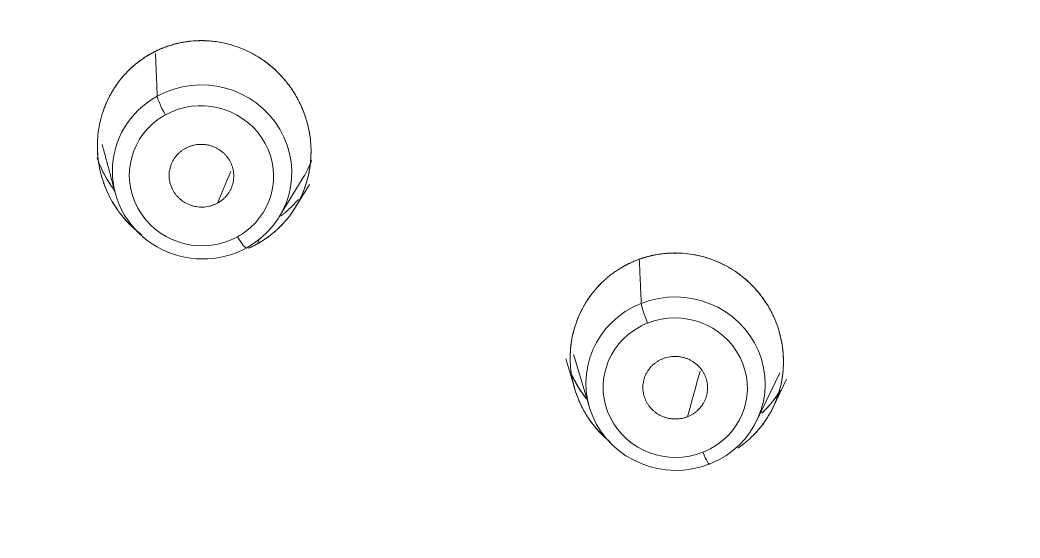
# Model space of a CAD drawing. Extents: x 6453 to 7582, y 0 to 827.
# Drawn here: x 6933.23 to 6950.23, y 527.08 to 535.89 of the extents above; entities that cross this region are included whole.
import ezdxf

# ---------------------------------------------------------------- set-up
doc = ezdxf.new("R2010")
doc.units = 0
doc.header["$LTSCALE"] = 30
doc.header["$MEASUREMENT"] = 0
doc.linetypes.add('HIDDEN2', pattern=[4.7625, 3.175, -1.5875])
doc.layers.add('1', color=7, linetype='CONTINUOUS')
doc.layers.add('2', color=1, linetype='HIDDEN2')

msp = doc.modelspace()

# ---------------------------------------------------------------- linework, layer by layer
at = {"layer": '1', "color": 7, "linetype": 'Continuous', "lineweight": 18}
for p, q in [((6937.636, 532.545), (6938.044, 533.215)), ((6937.911, 532.709), (6938.148, 533.096)), ((6937.911, 532.709), (6938.148, 533.096)), ((6937.9, 532.691), (6937.911, 532.709)), ((6937.257, 532.083), (6937.299, 532.164)), ((6937.299, 532.164), (6937.257, 532.083)), ((6937.257, 532.083), (6937.299, 532.164)), ((6937.299, 532.164), (6937.257, 532.083)), ((6942.506, 530.129), (6942.659, 529.618)), ((6942.506, 530.129), (6942.659, 529.618)), ((6945.758, 529.08), (6946.147, 529.889)), ((6946.033, 529.306), (6946.261, 529.781)), ((6946.033, 529.306), (6946.261, 529.781))]:
    msp.add_line(p, q, dxfattribs=at)
for centre, major_axis, ratio, start_param, end_param in [((6959.952, 496.519), (-59.628, 0), 0.953717, 3.141593, 6.283185), ((6959.952, 496.519), (-59.628, 0), 0.953717, 3.141593, 6.274276), ((6936.322, 533.308), (-1.511, 0.217), 0.96956, 2.231976, 5.373568), ((6936.322, 533.308), (-1.511, 0.217), 0.96956, 5.373568, 8.515161), ((6944.374, 529.707), (-1.52, 0.12), 0.96695, 2.039055, 5.180647), ((6944.374, 529.707), (1.52, -0.12), 0.96695, 2.039055, 5.180647)]:
    msp.add_ellipse(centre, major_axis=major_axis, ratio=ratio, start_param=start_param, end_param=end_param, dxfattribs=at)
at = {"layer": '1', "color": 7, "linetype": 'Continuous', "lineweight": 13}
for centre, major_axis, ratio, start_param, end_param in [((6935.71, 534.353), (0.145, -0.263), 0.150353, 3.434988, 4.909135), ((6936.312, 533.243), (-1.215, 0.175), 0.96956, 2.358616, 5.373568), ((6936.312, 533.243), (1.215, -0.175), 0.96956, 2.358616, 5.373568), ((6936.312, 533.243), (1.215, -0.175), 0.96956, 2.231976, 2.358616), ((6936.312, 533.243), (-1.215, 0.175), 0.96956, 2.231976, 2.358616), ((6936.935, 532.278), (-0.145, 0.263), 0.150353, 1.767542, 3.241688), ((6943.906, 530.813), (0.11, -0.279), 0.115075, 3.46487, 4.943483), ((6944.369, 529.638), (1.223, -0.096), 0.96695, 5.303423, 8.32224), ((6944.369, 529.638), (1.223, -0.096), 0.96695, 2.16183, 5.180647), ((6944.369, 529.638), (1.223, -0.096), 0.96695, 2.039055, 2.16183), ((6944.369, 529.638), (1.223, -0.096), 0.96695, 5.180647, 5.303423), ((6944.843, 528.616), (0.11, -0.279), 0.115075, 4.943483, 6.422096)]:
    msp.add_ellipse(centre, major_axis=major_axis, ratio=ratio, start_param=start_param, end_param=end_param, dxfattribs=at)
at = {"layer": '1', "color": 7, "linetype": 'Continuous', "lineweight": 18}
for points, knots in [([(6962.419, 439.668), (6962.999, 439.691), (6964.676, 439.78), (6967.443, 440.04), (6970.703, 440.52), (6973.93, 441.172), (6977.115, 441.992), (6980.248, 442.979), (6983.318, 444.129), (6986.318, 445.439), (6989.237, 446.905), (6992.067, 448.523), (6994.799, 450.287), (6997.425, 452.192), (6999.937, 454.232), (7002.327, 456.402), (7004.588, 458.694), (7006.713, 461.101), (7008.695, 463.617), (7010.529, 466.233), (7012.208, 468.942), (7013.729, 471.735), (7015.085, 474.604), (7016.274, 477.54), (7017.291, 480.534), (7018.133, 483.576), (7018.799, 486.659), (7019.284, 489.772), (7019.59, 492.905), (7019.713, 496.05), (7019.655, 499.196), (7019.414, 502.335), (7018.993, 505.456), (7018.391, 508.55), (7017.612, 511.608), (7016.657, 514.62), (7015.53, 517.578), (7014.233, 520.471), (7012.77, 523.292), (7011.147, 526.031), (7009.368, 528.681), (7007.439, 531.234), (7005.364, 533.681), (7003.152, 536.015), (7000.807, 538.229), (6998.339, 540.316), (6995.753, 542.27), (6993.058, 544.085), (6990.263, 545.755), (6987.375, 547.276), (6984.403, 548.643), (6981.357, 549.85), (6978.245, 550.896), (6975.078, 551.776), (6971.865, 552.489), (6968.616, 553.031), (6965.34, 553.401), (6962.047, 553.598), (6958.749, 553.622), (6955.453, 553.471), (6952.172, 553.148), (6948.914, 552.652), (6945.69, 551.986), (6942.51, 551.151), (6939.382, 550.149), (6936.317, 548.985), (6933.324, 547.661), (6930.413, 546.181), (6927.591, 544.551), (6924.868, 542.774), (6922.252, 540.857), (6919.75, 538.805), (6917.371, 536.624), (6915.122, 534.322), (6913.01, 531.904), (6911.04, 529.379), (6909.22, 526.755), (6907.554, 524.038), (6906.048, 521.238), (6904.706, 518.363), (6903.532, 515.422), (6902.531, 512.423), (6901.704, 509.377), (6901.055, 506.291), (6900.585, 503.176), (6900.295, 500.041), (6900.188, 496.896), (6900.263, 493.75), (6900.519, 490.612), (6900.956, 487.493), (6901.573, 484.402), (6902.368, 481.348), (6903.339, 478.34), (6904.481, 475.388), (6905.793, 472.5), (6907.27, 469.686), (6908.907, 466.954), (6910.699, 464.313), (6912.642, 461.769), (6914.729, 459.332), (6916.953, 457.008), (6919.309, 454.805), (6921.788, 452.73), (6924.384, 450.788), (6927.088, 448.985), (6929.892, 447.328), (6932.788, 445.82), (6935.766, 444.468), (6938.818, 443.274), (6941.935, 442.243), (6945.107, 441.377), (6948.323, 440.68), (6951.575, 440.153), (6954.634, 439.822), (6956.606, 439.702), (6957.484, 439.668)], [0, 0, 0, 0, 0.004702, 0.013606, 0.022511, 0.031416, 0.040321, 0.049226, 0.058131, 0.067035, 0.07594, 0.084844, 0.093748, 0.102652, 0.111556, 0.120459, 0.129362, 0.138265, 0.147168, 0.15607, 0.164972, 0.173874, 0.182775, 0.191676, 0.200577, 0.209478, 0.218378, 0.227279, 0.236179, 0.245079, 0.253978, 0.262878, 0.271778, 0.280678, 0.289578, 0.298478, 0.307379, 0.316279, 0.32518, 0.334081, 0.342982, 0.351884, 0.360785, 0.369687, 0.37859, 0.387493, 0.396396, 0.405299, 0.414202, 0.423106, 0.43201, 0.440914, 0.449818, 0.458723, 0.467628, 0.476532, 0.485437, 0.494342, 0.503247, 0.512152, 0.521057, 0.529962, 0.538867, 0.547772, 0.556677, 0.565582, 0.574486, 0.583391, 0.592295, 0.601199, 0.610103, 0.619007, 0.62791, 0.636813, 0.645716, 0.654619, 0.663521, 0.672423, 0.681325, 0.690226, 0.699127, 0.708028, 0.716929, 0.725829, 0.734729, 0.743629, 0.752529, 0.761429, 0.770329, 0.779229, 0.788129, 0.797029, 0.805929, 0.814829, 0.82373, 0.832631, 0.841532, 0.850433, 0.859334, 0.868236, 0.877138, 0.886041, 0.894944, 0.903847, 0.91275, 0.921653, 0.930557, 0.939461, 0.948365, 0.95727, 0.966174, 0.975079, 0.983983, 0.992888, 1, 1, 1, 1]), ([(6995.778, 451.033), (6996.33, 451.416), (6997.748, 452.443), (6999.935, 454.234), (7002.327, 456.401), (7004.588, 458.694), (7006.713, 461.101), (7008.695, 463.617), (7010.529, 466.233), (7012.208, 468.942), (7013.729, 471.735), (7015.085, 474.604), (7016.274, 477.54), (7017.291, 480.534), (7018.133, 483.576), (7018.799, 486.659), (7019.284, 489.772), (7019.59, 492.905), (7019.713, 496.05), (7019.655, 499.196), (7019.414, 502.335), (7018.993, 505.456), (7018.391, 508.55), (7017.612, 511.608), (7016.657, 514.62), (7015.53, 517.578), (7014.233, 520.471), (7012.77, 523.292), (7011.147, 526.031), (7009.368, 528.681), (7007.439, 531.234), (7005.364, 533.681), (7003.152, 536.015), (7000.807, 538.229), (6998.339, 540.316), (6995.753, 542.27), (6993.058, 544.085), (6990.263, 545.755), (6987.375, 547.276), (6984.403, 548.643), (6981.357, 549.85), (6978.245, 550.896), (6975.078, 551.776), (6971.865, 552.489), (6968.616, 553.031), (6965.34, 553.401), (6962.047, 553.598), (6958.749, 553.622), (6955.453, 553.471), (6952.172, 553.148), (6948.914, 552.652), (6945.69, 551.986), (6942.51, 551.151), (6939.382, 550.149), (6936.317, 548.985), (6933.324, 547.661), (6930.413, 546.181), (6927.591, 544.551), (6924.868, 542.774), (6922.252, 540.857), (6919.75, 538.805), (6917.371, 536.624), (6915.122, 534.322), (6913.01, 531.904), (6911.04, 529.379), (6909.22, 526.755), (6907.554, 524.038), (6906.048, 521.238), (6904.706, 518.363), (6903.532, 515.422), (6902.531, 512.423), (6901.704, 509.377), (6901.055, 506.291), (6900.585, 503.176), (6900.295, 500.041), (6900.188, 496.896), (6900.263, 493.75), (6900.519, 490.612), (6900.956, 487.493), (6901.573, 484.402), (6902.368, 481.348), (6903.339, 478.34), (6904.481, 475.388), (6905.793, 472.5), (6907.27, 469.686), (6908.907, 466.954), (6910.699, 464.313), (6912.642, 461.769), (6914.729, 459.332), (6916.954, 457.009), (6919.307, 454.804), (6921.793, 452.736), (6923.685, 451.284), (6924.774, 450.56), (6924.962, 450.437)], [0, 0, 0, 0, 0.006833, 0.017845, 0.028856, 0.039868, 0.050878, 0.061889, 0.072899, 0.083908, 0.094918, 0.105926, 0.116935, 0.127943, 0.138951, 0.149959, 0.160966, 0.171973, 0.18298, 0.193987, 0.204994, 0.216001, 0.227008, 0.238016, 0.249023, 0.26003, 0.271038, 0.282046, 0.293055, 0.304063, 0.315072, 0.326082, 0.337091, 0.348102, 0.359112, 0.370123, 0.381134, 0.392146, 0.403157, 0.414169, 0.425182, 0.436194, 0.447207, 0.45822, 0.469233, 0.480246, 0.491259, 0.502272, 0.513286, 0.524299, 0.535313, 0.546326, 0.557339, 0.568352, 0.579365, 0.590378, 0.601391, 0.612403, 0.623416, 0.634428, 0.645439, 0.656451, 0.667462, 0.678472, 0.689483, 0.700493, 0.711502, 0.722512, 0.73352, 0.744529, 0.755537, 0.766545, 0.777553, 0.78856, 0.799567, 0.810574, 0.821581, 0.832588, 0.843595, 0.854602, 0.865609, 0.876617, 0.887624, 0.898632, 0.90964, 0.920649, 0.931657, 0.942666, 0.953676, 0.964686, 0.975696, 0.986706, 0.997717, 1, 1, 1, 1]), ([(6935.46, 535.323), (6935.467, 535.326), (6935.479, 535.333), (6935.498, 535.343), (6935.518, 535.353), (6935.537, 535.363), (6935.557, 535.372), (6935.576, 535.381), (6935.596, 535.39), (6935.616, 535.399), (6935.636, 535.407), (6935.656, 535.416), (6935.677, 535.423), (6935.697, 535.431), (6935.717, 535.439), (6935.738, 535.446), (6935.759, 535.453), (6935.801, 535.466), (6935.865, 535.485), (6935.952, 535.505), (6936.04, 535.521), (6936.16, 535.537), (6936.312, 535.545), (6936.497, 535.535), (6936.681, 535.505), (6936.923, 535.441), (6937.212, 535.318), (6937.468, 535.138), (6937.647, 534.968), (6937.769, 534.827), (6937.878, 534.675), (6937.97, 534.514), (6938.046, 534.346), (6938.104, 534.173), (6938.146, 533.997), (6938.171, 533.823), (6938.178, 533.648), (6938.169, 533.475), (6938.144, 533.304), (6938.102, 533.134), (6938.045, 532.969), (6937.972, 532.811), (6937.885, 532.662), (6937.8, 532.545), (6937.726, 532.457), (6937.667, 532.394), (6937.606, 532.334), (6937.553, 532.287), (6937.511, 532.253), (6937.481, 532.229), (6937.45, 532.206), (6937.419, 532.184), (6937.388, 532.162), (6937.356, 532.141), (6937.323, 532.121), (6937.291, 532.101), (6937.268, 532.089), (6937.257, 532.083)], [0, 0, 0, 0, 0.003799, 0.007598, 0.011396, 0.015195, 0.018994, 0.022795, 0.026597, 0.030401, 0.034209, 0.038019, 0.041834, 0.045652, 0.049476, 0.053305, 0.05714, 0.060981, 0.076601, 0.092182, 0.107759, 0.123368, 0.155626, 0.187767, 0.220125, 0.253029, 0.318396, 0.382527, 0.414544, 0.446792, 0.479363, 0.511427, 0.543188, 0.575183, 0.606268, 0.636977, 0.667071, 0.697112, 0.727358, 0.757732, 0.788417, 0.818688, 0.848847, 0.879203, 0.894304, 0.909379, 0.924467, 0.939606, 0.94635, 0.953077, 0.959791, 0.966496, 0.973195, 0.979891, 0.986588, 0.99329, 1, 1, 1, 1]), ([(6935.46, 535.323), (6935.467, 535.326), (6935.479, 535.333), (6935.498, 535.343), (6935.518, 535.353), (6935.537, 535.363), (6935.557, 535.372), (6935.576, 535.381), (6935.596, 535.39), (6935.616, 535.399), (6935.636, 535.407), (6935.656, 535.416), (6935.677, 535.423), (6935.697, 535.431), (6935.717, 535.439), (6935.738, 535.446), (6935.759, 535.453), (6935.801, 535.466), (6935.865, 535.485), (6935.952, 535.505), (6936.04, 535.521), (6936.16, 535.537), (6936.312, 535.545), (6936.497, 535.535), (6936.681, 535.505), (6936.923, 535.441), (6937.212, 535.318), (6937.468, 535.138), (6937.647, 534.968), (6937.769, 534.827), (6937.878, 534.675), (6937.97, 534.514), (6938.046, 534.346), (6938.104, 534.173), (6938.146, 533.997), (6938.171, 533.823), (6938.178, 533.648), (6938.169, 533.475), (6938.144, 533.304), (6938.102, 533.134), (6938.045, 532.969), (6937.972, 532.811), (6937.885, 532.662), (6937.8, 532.545), (6937.726, 532.457), (6937.667, 532.394), (6937.606, 532.334), (6937.553, 532.287), (6937.511, 532.253), (6937.481, 532.229), (6937.45, 532.206), (6937.419, 532.184), (6937.388, 532.162), (6937.356, 532.141), (6937.323, 532.121), (6937.291, 532.101), (6937.268, 532.089), (6937.257, 532.083)], [0, 0, 0, 0, 0.003799, 0.007598, 0.011396, 0.015195, 0.018994, 0.022795, 0.026597, 0.030401, 0.034209, 0.038019, 0.041834, 0.045652, 0.049476, 0.053305, 0.05714, 0.060981, 0.076601, 0.092182, 0.107759, 0.123368, 0.155626, 0.187767, 0.220125, 0.253029, 0.318396, 0.382527, 0.414544, 0.446792, 0.479363, 0.511427, 0.543188, 0.575183, 0.606268, 0.636977, 0.667071, 0.697112, 0.727358, 0.757732, 0.788417, 0.818688, 0.848847, 0.879203, 0.894304, 0.909379, 0.924467, 0.939606, 0.94635, 0.953077, 0.959791, 0.966496, 0.973195, 0.979891, 0.986588, 0.99329, 1, 1, 1, 1]), ([(6937.257, 532.083), (6937.263, 532.086), (6937.276, 532.093), (6937.294, 532.103), (6937.312, 532.114), (6937.33, 532.125), (6937.348, 532.136), (6937.366, 532.148), (6937.384, 532.16), (6937.401, 532.172), (6937.419, 532.184), (6937.436, 532.196), (6937.454, 532.209), (6937.471, 532.222), (6937.488, 532.235), (6937.505, 532.248), (6937.522, 532.261), (6937.555, 532.289), (6937.604, 532.332), (6937.666, 532.393), (6937.726, 532.457), (6937.799, 532.543), (6937.882, 532.658), (6937.969, 532.805), (6938.044, 532.965), (6938.1, 533.127), (6938.141, 533.29), (6938.167, 533.456), (6938.178, 533.635), (6938.171, 533.81), (6938.148, 533.99), (6938.105, 534.177), (6938.049, 534.337), (6937.999, 534.449), (6937.97, 534.508), (6937.945, 534.555), (6937.914, 534.611), (6937.873, 534.678), (6937.828, 534.744), (6937.792, 534.793), (6937.772, 534.819), (6937.759, 534.836), (6937.738, 534.862), (6937.69, 534.919), (6937.612, 535.002), (6937.521, 535.086), (6937.433, 535.157), (6937.333, 535.23), (6937.203, 535.311), (6937.04, 535.392), (6936.843, 535.465), (6936.662, 535.51), (6936.501, 535.532), (6936.376, 535.541), (6936.243, 535.541), (6936.127, 535.532), (6936.035, 535.52), (6935.967, 535.508), (6935.9, 535.493), (6935.842, 535.478), (6935.794, 535.464), (6935.755, 535.452), (6935.716, 535.438), (6935.678, 535.424), (6935.641, 535.409), (6935.604, 535.394), (6935.567, 535.377), (6935.531, 535.36), (6935.495, 535.342), (6935.472, 535.329), (6935.46, 535.323)], [0, 0, 0, 0, 0.003694, 0.007393, 0.011099, 0.01481, 0.018527, 0.022251, 0.02598, 0.029715, 0.033456, 0.037203, 0.040956, 0.044716, 0.048481, 0.052253, 0.05603, 0.059814, 0.075063, 0.090305, 0.10554, 0.120772, 0.149862, 0.179752, 0.210791, 0.242213, 0.269462, 0.298407, 0.330369, 0.362933, 0.389492, 0.424711, 0.463089, 0.477338, 0.48846, 0.496947, 0.5053, 0.521703, 0.537657, 0.546928, 0.553111, 0.554802, 0.558252, 0.570508, 0.593304, 0.617377, 0.634998, 0.652245, 0.68137, 0.714539, 0.747016, 0.790736, 0.811562, 0.831919, 0.856605, 0.880927, 0.893018, 0.905101, 0.917176, 0.929243, 0.936429, 0.94359, 0.950727, 0.957839, 0.964927, 0.97199, 0.979029, 0.986044, 0.993034, 1, 1, 1, 1]), ([(6937.257, 532.083), (6937.263, 532.086), (6937.276, 532.093), (6937.294, 532.103), (6937.312, 532.114), (6937.33, 532.125), (6937.348, 532.136), (6937.366, 532.148), (6937.384, 532.16), (6937.401, 532.172), (6937.419, 532.184), (6937.436, 532.196), (6937.454, 532.209), (6937.471, 532.222), (6937.488, 532.235), (6937.505, 532.248), (6937.522, 532.261), (6937.555, 532.289), (6937.604, 532.332), (6937.666, 532.393), (6937.726, 532.457), (6937.799, 532.543), (6937.882, 532.658), (6937.969, 532.805), (6938.044, 532.965), (6938.1, 533.127), (6938.141, 533.29), (6938.167, 533.456), (6938.178, 533.635), (6938.171, 533.81), (6938.148, 533.99), (6938.105, 534.177), (6938.049, 534.337), (6937.999, 534.449), (6937.97, 534.508), (6937.945, 534.555), (6937.914, 534.611), (6937.873, 534.678), (6937.828, 534.744), (6937.792, 534.793), (6937.772, 534.819), (6937.759, 534.836), (6937.738, 534.862), (6937.69, 534.919), (6937.612, 535.002), (6937.521, 535.086), (6937.433, 535.157), (6937.333, 535.23), (6937.203, 535.311), (6937.04, 535.392), (6936.843, 535.465), (6936.662, 535.51), (6936.501, 535.532), (6936.376, 535.541), (6936.243, 535.541), (6936.127, 535.532), (6936.035, 535.52), (6935.967, 535.508), (6935.9, 535.493), (6935.842, 535.478), (6935.794, 535.464), (6935.755, 535.452), (6935.716, 535.438), (6935.678, 535.424), (6935.641, 535.409), (6935.604, 535.394), (6935.567, 535.377), (6935.531, 535.36), (6935.495, 535.342), (6935.472, 535.329), (6935.46, 535.323)], [0, 0, 0, 0, 0.003694, 0.007393, 0.011099, 0.01481, 0.018527, 0.022251, 0.02598, 0.029715, 0.033456, 0.037203, 0.040956, 0.044716, 0.048481, 0.052253, 0.05603, 0.059814, 0.075063, 0.090305, 0.10554, 0.120772, 0.149862, 0.179752, 0.210791, 0.242213, 0.269462, 0.298407, 0.330369, 0.362933, 0.389492, 0.424711, 0.463089, 0.477338, 0.48846, 0.496947, 0.5053, 0.521703, 0.537657, 0.546928, 0.553111, 0.554802, 0.558252, 0.570508, 0.593304, 0.617377, 0.634998, 0.652245, 0.68137, 0.714539, 0.747016, 0.790736, 0.811562, 0.831919, 0.856605, 0.880927, 0.893018, 0.905101, 0.917176, 0.929243, 0.936429, 0.94359, 0.950727, 0.957839, 0.964927, 0.97199, 0.979029, 0.986044, 0.993034, 1, 1, 1, 1]), ([(6935.292, 532.24), (6935.284, 532.246), (6935.229, 532.289), (6935.13, 532.374), (6935.004, 532.505), (6934.891, 532.649), (6934.792, 532.804), (6934.707, 532.969), (6934.638, 533.143), (6934.587, 533.325), (6934.554, 533.511), (6934.54, 533.7), (6934.544, 533.888), (6934.567, 534.072), (6934.609, 534.251), (6934.667, 534.423), (6934.741, 534.586), (6934.83, 534.739), (6934.916, 534.858), (6934.991, 534.947), (6935.05, 535.011), (6935.112, 535.072), (6935.165, 535.118), (6935.207, 535.153), (6935.237, 535.177), (6935.267, 535.2), (6935.298, 535.222), (6935.33, 535.244), (6935.362, 535.265), (6935.394, 535.285), (6935.427, 535.304), (6935.449, 535.317), (6935.46, 535.323)], [0, 0, 0, 0, 0.008048, 0.05727, 0.106501, 0.156036, 0.205933, 0.2566, 0.307456, 0.358919, 0.410488, 0.462062, 0.513624, 0.564095, 0.614619, 0.663924, 0.713198, 0.761574, 0.809855, 0.833737, 0.857585, 0.881448, 0.90538, 0.915946, 0.926489, 0.937012, 0.947521, 0.95802, 0.968513, 0.979004, 0.989498, 1, 1, 1, 1]), ([(6935.46, 535.323), (6935.454, 535.32), (6935.442, 535.313), (6935.423, 535.302), (6935.405, 535.291), (6935.387, 535.28), (6935.369, 535.269), (6935.351, 535.258), (6935.333, 535.246), (6935.316, 535.234), (6935.298, 535.222), (6935.281, 535.209), (6935.263, 535.197), (6935.246, 535.184), (6935.229, 535.171), (6935.212, 535.157), (6935.195, 535.144), (6935.162, 535.116), (6935.113, 535.073), (6935.05, 535.012), (6934.991, 534.948), (6934.917, 534.86), (6934.833, 534.744), (6934.745, 534.593), (6934.669, 534.428), (6934.61, 534.254), (6934.568, 534.074), (6934.545, 533.895), (6934.54, 533.74), (6934.546, 533.614), (6934.557, 533.502), (6934.576, 533.383), (6934.605, 533.26), (6934.637, 533.154), (6934.672, 533.058), (6934.72, 532.943), (6934.775, 532.837), (6934.834, 532.739), (6934.901, 532.637), (6935.005, 532.503), (6935.138, 532.366), (6935.24, 532.28), (6935.289, 532.242), (6935.3, 532.234)], [0, 0, 0, 0, 0.005784, 0.011578, 0.017382, 0.023197, 0.029022, 0.034858, 0.040704, 0.046561, 0.052428, 0.058305, 0.064193, 0.070092, 0.076001, 0.08192, 0.08785, 0.093791, 0.117732, 0.141689, 0.165661, 0.18965, 0.235751, 0.283523, 0.333474, 0.384371, 0.433569, 0.4851, 0.531997, 0.559699, 0.587998, 0.623929, 0.658191, 0.690789, 0.714201, 0.741354, 0.792065, 0.811453, 0.834354, 0.891234, 0.949511, 0.989424, 1, 1, 1, 1]), ([(6935.292, 532.24), (6935.284, 532.246), (6935.229, 532.289), (6935.13, 532.374), (6935.004, 532.505), (6934.891, 532.649), (6934.792, 532.804), (6934.707, 532.969), (6934.638, 533.143), (6934.587, 533.325), (6934.554, 533.511), (6934.54, 533.7), (6934.544, 533.888), (6934.567, 534.072), (6934.609, 534.251), (6934.667, 534.423), (6934.741, 534.586), (6934.83, 534.739), (6934.916, 534.858), (6934.991, 534.947), (6935.05, 535.011), (6935.112, 535.072), (6935.165, 535.118), (6935.207, 535.153), (6935.237, 535.177), (6935.267, 535.2), (6935.298, 535.222), (6935.33, 535.244), (6935.362, 535.265), (6935.394, 535.285), (6935.427, 535.304), (6935.449, 535.317), (6935.46, 535.323)], [0, 0, 0, 0, 0.008048, 0.05727, 0.106501, 0.156036, 0.205933, 0.2566, 0.307456, 0.358919, 0.410488, 0.462062, 0.513624, 0.564095, 0.614619, 0.663924, 0.713198, 0.761574, 0.809855, 0.833737, 0.857585, 0.881448, 0.90538, 0.915946, 0.926489, 0.937012, 0.947521, 0.95802, 0.968513, 0.979004, 0.989498, 1, 1, 1, 1]), ([(6935.46, 535.323), (6935.454, 535.32), (6935.442, 535.313), (6935.423, 535.302), (6935.405, 535.291), (6935.387, 535.28), (6935.369, 535.269), (6935.351, 535.258), (6935.333, 535.246), (6935.316, 535.234), (6935.298, 535.222), (6935.281, 535.209), (6935.263, 535.197), (6935.246, 535.184), (6935.229, 535.171), (6935.212, 535.157), (6935.195, 535.144), (6935.162, 535.116), (6935.113, 535.073), (6935.05, 535.012), (6934.991, 534.948), (6934.917, 534.86), (6934.833, 534.744), (6934.745, 534.593), (6934.669, 534.428), (6934.61, 534.254), (6934.568, 534.074), (6934.545, 533.895), (6934.54, 533.74), (6934.546, 533.614), (6934.557, 533.502), (6934.576, 533.383), (6934.605, 533.26), (6934.637, 533.154), (6934.672, 533.058), (6934.72, 532.943), (6934.775, 532.837), (6934.834, 532.739), (6934.901, 532.637), (6935.005, 532.503), (6935.138, 532.366), (6935.24, 532.28), (6935.289, 532.242), (6935.3, 532.234)], [0, 0, 0, 0, 0.005784, 0.011578, 0.017382, 0.023197, 0.029022, 0.034858, 0.040704, 0.046561, 0.052428, 0.058305, 0.064193, 0.070092, 0.076001, 0.08192, 0.08785, 0.093791, 0.117732, 0.141689, 0.165661, 0.18965, 0.235751, 0.283523, 0.333474, 0.384371, 0.433569, 0.4851, 0.531997, 0.559699, 0.587998, 0.623929, 0.658191, 0.690789, 0.714201, 0.741354, 0.792065, 0.811453, 0.834354, 0.891234, 0.949511, 0.989424, 1, 1, 1, 1]), ([(6934.538, 533.545), (6934.538, 533.543), (6934.563, 533.475), (6934.617, 533.345), (6934.705, 533.18), (6934.77, 533.082), (6934.798, 533.042)], [0, 0, 0, 0, 0.012016, 0.379708, 0.741505, 1, 1, 1, 1]), ([(6934.538, 533.545), (6934.538, 533.543), (6934.563, 533.475), (6934.617, 533.345), (6934.705, 533.18), (6934.77, 533.082), (6934.798, 533.042)], [0, 0, 0, 0, 0.012016, 0.379708, 0.741505, 1, 1, 1, 1]), ([(6934.839, 532.985), (6934.827, 533.001), (6934.798, 533.041), (6934.757, 533.101), (6934.719, 533.161), (6934.689, 533.213), (6934.655, 533.276), (6934.615, 533.354), (6934.583, 533.426), (6934.567, 533.467), (6934.563, 533.477)], [0, 0, 0, 0, 0.10564, 0.264629, 0.38398, 0.482461, 0.578675, 0.765778, 0.945151, 1, 1, 1, 1]), ([(6934.839, 532.985), (6934.827, 533.001), (6934.798, 533.041), (6934.757, 533.101), (6934.719, 533.161), (6934.689, 533.213), (6934.655, 533.276), (6934.615, 533.354), (6934.583, 533.426), (6934.567, 533.467), (6934.563, 533.477)], [0, 0, 0, 0, 0.10564, 0.264629, 0.38398, 0.482461, 0.578675, 0.765778, 0.945151, 1, 1, 1, 1]), ([(6938.186, 533.5), (6938.167, 533.451), (6938.123, 533.354), (6938.072, 533.26), (6938.043, 533.213)], [0, 0, 0, 0, 0.487503, 1, 1, 1, 1]), ([(6937.663, 532.559), (6937.665, 532.56), (6937.673, 532.566), (6937.687, 532.577), (6937.705, 532.591), (6937.722, 532.606), (6937.759, 532.636), (6937.812, 532.684), (6937.881, 532.751), (6937.929, 532.803), (6937.955, 532.833), (6937.96, 532.838)], [0, 0, 0, 0, 0.018361, 0.073922, 0.129546, 0.185241, 0.241015, 0.477222, 0.712753, 0.948237, 1, 1, 1, 1]), ([(6937.663, 532.559), (6937.665, 532.56), (6937.673, 532.566), (6937.687, 532.577), (6937.705, 532.591), (6937.722, 532.606), (6937.759, 532.636), (6937.812, 532.684), (6937.881, 532.751), (6937.929, 532.803), (6937.955, 532.833), (6937.96, 532.838)], [0, 0, 0, 0, 0.018361, 0.073922, 0.129546, 0.185241, 0.241015, 0.477222, 0.712753, 0.948237, 1, 1, 1, 1]), ([(6937.111, 532.011), (6937.114, 532.012), (6937.129, 532.019), (6937.155, 532.031), (6937.19, 532.047), (6937.224, 532.065), (6937.246, 532.077), (6937.257, 532.083)], [0, 0, 0, 0, 0.057526, 0.294109, 0.530046, 0.765341, 1, 1, 1, 1]), ([(6937.111, 532.011), (6937.114, 532.012), (6937.129, 532.019), (6937.155, 532.031), (6937.19, 532.047), (6937.224, 532.065), (6937.246, 532.077), (6937.257, 532.083)], [0, 0, 0, 0, 0.057526, 0.294109, 0.530046, 0.765341, 1, 1, 1, 1]), ([(6937.257, 532.083), (6937.251, 532.079), (6937.238, 532.072), (6937.219, 532.062), (6937.199, 532.052), (6937.179, 532.042), (6937.16, 532.033), (6937.14, 532.024), (6937.124, 532.017), (6937.115, 532.012), (6937.112, 532.011)], [0, 0, 0, 0, 0.135137, 0.270104, 0.404924, 0.539619, 0.674212, 0.808725, 0.943181, 1, 1, 1, 1]), ([(6937.257, 532.083), (6937.251, 532.079), (6937.238, 532.072), (6937.219, 532.062), (6937.199, 532.052), (6937.179, 532.042), (6937.16, 532.033), (6937.14, 532.024), (6937.124, 532.017), (6937.115, 532.012), (6937.112, 532.011)], [0, 0, 0, 0, 0.135137, 0.270104, 0.404924, 0.539619, 0.674212, 0.808725, 0.943181, 1, 1, 1, 1]), ([(6943.226, 528.745), (6943.189, 528.777), (6943.11, 528.851), (6942.997, 528.976), (6942.89, 529.12), (6942.797, 529.275), (6942.719, 529.44), (6942.658, 529.612), (6942.614, 529.791), (6942.587, 529.973), (6942.579, 530.157), (6942.59, 530.34), (6942.619, 530.519), (6942.665, 530.694), (6942.729, 530.862), (6942.808, 531.022), (6942.902, 531.172), (6943.01, 531.311), (6943.111, 531.417), (6943.196, 531.495), (6943.263, 531.55), (6943.332, 531.602), (6943.392, 531.642), (6943.44, 531.672), (6943.477, 531.694), (6943.514, 531.714), (6943.552, 531.734), (6943.59, 531.753), (6943.628, 531.771), (6943.667, 531.788), (6943.694, 531.799), (6943.707, 531.804)], [0, 0, 0, 0, 0.038857, 0.086767, 0.134852, 0.183245, 0.231808, 0.280881, 0.330372, 0.379892, 0.429363, 0.478484, 0.527719, 0.576241, 0.624869, 0.672857, 0.72074, 0.768021, 0.815332, 0.838632, 0.861884, 0.885135, 0.908436, 0.919912, 0.931368, 0.94281, 0.954243, 0.965673, 0.977105, 0.988545, 1, 1, 1, 1]), ([(6943.226, 528.745), (6943.189, 528.777), (6943.11, 528.851), (6942.997, 528.976), (6942.89, 529.12), (6942.797, 529.275), (6942.719, 529.44), (6942.658, 529.612), (6942.614, 529.791), (6942.587, 529.973), (6942.579, 530.157), (6942.59, 530.34), (6942.619, 530.519), (6942.665, 530.694), (6942.729, 530.862), (6942.808, 531.022), (6942.902, 531.172), (6943.01, 531.311), (6943.111, 531.417), (6943.196, 531.495), (6943.263, 531.55), (6943.332, 531.602), (6943.392, 531.642), (6943.44, 531.672), (6943.477, 531.694), (6943.514, 531.714), (6943.552, 531.734), (6943.59, 531.753), (6943.628, 531.771), (6943.667, 531.788), (6943.694, 531.799), (6943.707, 531.804)], [0, 0, 0, 0, 0.038857, 0.086767, 0.134852, 0.183245, 0.231808, 0.280881, 0.330372, 0.379892, 0.429363, 0.478484, 0.527719, 0.576241, 0.624869, 0.672857, 0.72074, 0.768021, 0.815332, 0.838632, 0.861884, 0.885135, 0.908436, 0.919912, 0.931368, 0.94281, 0.954243, 0.965673, 0.977105, 0.988545, 1, 1, 1, 1]), ([(6943.707, 531.804), (6943.7, 531.801), (6943.687, 531.796), (6943.668, 531.788), (6943.648, 531.78), (6943.629, 531.771), (6943.61, 531.762), (6943.591, 531.753), (6943.572, 531.744), (6943.553, 531.735), (6943.534, 531.725), (6943.515, 531.715), (6943.496, 531.705), (6943.478, 531.694), (6943.459, 531.683), (6943.441, 531.672), (6943.423, 531.661), (6943.386, 531.638), (6943.332, 531.602), (6943.263, 531.55), (6943.196, 531.495), (6943.112, 531.419), (6943.014, 531.316), (6942.907, 531.178), (6942.81, 531.027), (6942.733, 530.871), (6942.672, 530.712), (6942.624, 530.544), (6942.591, 530.357), (6942.58, 530.182), (6942.584, 530.031), (6942.596, 529.909), (6942.613, 529.803), (6942.634, 529.706), (6942.661, 529.606), (6942.692, 529.516), (6942.72, 529.446), (6942.738, 529.404), (6942.761, 529.353), (6942.808, 529.257), (6942.894, 529.113), (6943.006, 528.965), (6943.131, 528.829), (6943.214, 528.754), (6943.265, 528.712), (6943.266, 528.711)], [0, 0, 0, 0, 0.005571, 0.011152, 0.016741, 0.022339, 0.027946, 0.033562, 0.039187, 0.044821, 0.050463, 0.056115, 0.061776, 0.067445, 0.073124, 0.078811, 0.084508, 0.090213, 0.113195, 0.13617, 0.159137, 0.182098, 0.22675, 0.272886, 0.321007, 0.369911, 0.411334, 0.456841, 0.509157, 0.562691, 0.596724, 0.629269, 0.660331, 0.681791, 0.708506, 0.742264, 0.757557, 0.767911, 0.778701, 0.801644, 0.85317, 0.911439, 0.94782, 0.999212, 1, 1, 1, 1]), ([(6943.707, 531.804), (6943.7, 531.801), (6943.687, 531.796), (6943.668, 531.788), (6943.648, 531.78), (6943.629, 531.771), (6943.61, 531.762), (6943.591, 531.753), (6943.572, 531.744), (6943.553, 531.735), (6943.534, 531.725), (6943.515, 531.715), (6943.496, 531.705), (6943.478, 531.694), (6943.459, 531.683), (6943.441, 531.672), (6943.423, 531.661), (6943.386, 531.638), (6943.332, 531.602), (6943.263, 531.55), (6943.196, 531.495), (6943.112, 531.419), (6943.014, 531.316), (6942.907, 531.178), (6942.81, 531.027), (6942.733, 530.871), (6942.672, 530.712), (6942.624, 530.544), (6942.591, 530.357), (6942.58, 530.182), (6942.584, 530.031), (6942.596, 529.909), (6942.613, 529.803), (6942.634, 529.706), (6942.661, 529.606), (6942.692, 529.516), (6942.72, 529.446), (6942.738, 529.404), (6942.761, 529.353), (6942.808, 529.257), (6942.894, 529.113), (6943.006, 528.965), (6943.131, 528.829), (6943.214, 528.754), (6943.265, 528.712), (6943.266, 528.711)], [0, 0, 0, 0, 0.005571, 0.011152, 0.016741, 0.022339, 0.027946, 0.033562, 0.039187, 0.044821, 0.050463, 0.056115, 0.061776, 0.067445, 0.073124, 0.078811, 0.084508, 0.090213, 0.113195, 0.13617, 0.159137, 0.182098, 0.22675, 0.272886, 0.321007, 0.369911, 0.411334, 0.456841, 0.509157, 0.562691, 0.596724, 0.629269, 0.660331, 0.681791, 0.708506, 0.742264, 0.757557, 0.767911, 0.778701, 0.801644, 0.85317, 0.911439, 0.94782, 0.999212, 1, 1, 1, 1]), ([(6943.707, 531.804), (6943.714, 531.807), (6943.727, 531.812), (6943.748, 531.82), (6943.768, 531.827), (6943.789, 531.834), (6943.81, 531.841), (6943.83, 531.848), (6943.851, 531.854), (6943.872, 531.86), (6943.893, 531.866), (6943.915, 531.872), (6943.936, 531.877), (6943.957, 531.882), (6943.979, 531.887), (6944, 531.892), (6944.022, 531.896), (6944.066, 531.904), (6944.132, 531.915), (6944.221, 531.924), (6944.311, 531.929), (6944.432, 531.93), (6944.585, 531.919), (6944.767, 531.888), (6944.946, 531.837), (6945.177, 531.746), (6945.447, 531.591), (6945.678, 531.386), (6945.835, 531.199), (6945.938, 531.047), (6946.027, 530.886), (6946.099, 530.719), (6946.153, 530.545), (6946.189, 530.37), (6946.209, 530.193), (6946.211, 530.02), (6946.197, 529.848), (6946.167, 529.68), (6946.12, 529.515), (6946.058, 529.354), (6945.98, 529.2), (6945.889, 529.054), (6945.783, 528.918), (6945.684, 528.814), (6945.6, 528.736), (6945.533, 528.681), (6945.478, 528.64), (6945.446, 528.617), (6945.436, 528.611)], [0, 0, 0, 0, 0.004132, 0.008262, 0.012392, 0.016521, 0.020651, 0.024782, 0.028914, 0.033048, 0.037184, 0.041324, 0.045467, 0.049615, 0.053767, 0.057925, 0.062088, 0.066258, 0.083169, 0.100036, 0.116899, 0.133794, 0.168559, 0.203132, 0.237861, 0.273094, 0.343026, 0.411635, 0.445924, 0.48039, 0.5152, 0.549479, 0.583486, 0.61772, 0.651054, 0.683982, 0.716302, 0.748574, 0.781084, 0.813722, 0.846773, 0.879388, 0.911897, 0.944638, 0.960969, 0.977273, 0.993591, 1, 1, 1, 1]), ([(6943.707, 531.804), (6943.714, 531.807), (6943.727, 531.812), (6943.748, 531.82), (6943.768, 531.827), (6943.789, 531.834), (6943.81, 531.841), (6943.83, 531.848), (6943.851, 531.854), (6943.872, 531.86), (6943.893, 531.866), (6943.915, 531.872), (6943.936, 531.877), (6943.957, 531.882), (6943.979, 531.887), (6944, 531.892), (6944.022, 531.896), (6944.066, 531.904), (6944.132, 531.915), (6944.221, 531.924), (6944.311, 531.929), (6944.432, 531.93), (6944.585, 531.919), (6944.767, 531.888), (6944.946, 531.837), (6945.177, 531.746), (6945.447, 531.591), (6945.678, 531.386), (6945.835, 531.199), (6945.938, 531.047), (6946.027, 530.886), (6946.099, 530.719), (6946.153, 530.545), (6946.189, 530.37), (6946.209, 530.193), (6946.211, 530.02), (6946.197, 529.848), (6946.167, 529.68), (6946.12, 529.515), (6946.058, 529.354), (6945.98, 529.2), (6945.889, 529.054), (6945.783, 528.918), (6945.684, 528.814), (6945.6, 528.736), (6945.533, 528.681), (6945.478, 528.64), (6945.446, 528.617), (6945.436, 528.611)], [0, 0, 0, 0, 0.004132, 0.008262, 0.012392, 0.016521, 0.020651, 0.024782, 0.028914, 0.033048, 0.037184, 0.041324, 0.045467, 0.049615, 0.053767, 0.057925, 0.062088, 0.066258, 0.083169, 0.100036, 0.116899, 0.133794, 0.168559, 0.203132, 0.237861, 0.273094, 0.343026, 0.411635, 0.445924, 0.48039, 0.5152, 0.549479, 0.583486, 0.61772, 0.651054, 0.683982, 0.716302, 0.748574, 0.781084, 0.813722, 0.846773, 0.879388, 0.911897, 0.944638, 0.960969, 0.977273, 0.993591, 1, 1, 1, 1]), ([(6945.436, 528.611), (6945.445, 528.616), (6945.477, 528.639), (6945.532, 528.68), (6945.599, 528.735), (6945.682, 528.812), (6945.779, 528.914), (6945.885, 529.048), (6945.979, 529.196), (6946.055, 529.347), (6946.115, 529.501), (6946.162, 529.661), (6946.195, 529.835), (6946.21, 530.006), (6946.209, 530.185), (6946.19, 530.373), (6946.156, 530.528), (6946.122, 530.643), (6946.101, 530.705), (6946.078, 530.764), (6946.053, 530.823), (6946.021, 530.894), (6945.98, 530.973), (6945.931, 531.055), (6945.873, 531.144), (6945.8, 531.241), (6945.716, 531.338), (6945.625, 531.43), (6945.527, 531.515), (6945.411, 531.603), (6945.275, 531.689), (6945.114, 531.772), (6944.941, 531.839), (6944.761, 531.889), (6944.583, 531.919), (6944.436, 531.929), (6944.318, 531.929), (6944.227, 531.925), (6944.137, 531.915), (6944.064, 531.904), (6944.008, 531.893), (6943.969, 531.885), (6943.93, 531.876), (6943.892, 531.866), (6943.854, 531.855), (6943.817, 531.844), (6943.78, 531.831), (6943.743, 531.818), (6943.719, 531.809), (6943.707, 531.804)], [0, 0, 0, 0, 0.005865, 0.022363, 0.038853, 0.055336, 0.086695, 0.118914, 0.152364, 0.18622, 0.215315, 0.246356, 0.280794, 0.315922, 0.34407, 0.382169, 0.422768, 0.433699, 0.450403, 0.459892, 0.469112, 0.48689, 0.503715, 0.519508, 0.540625, 0.563542, 0.588264, 0.612544, 0.636854, 0.661194, 0.694645, 0.72696, 0.763251, 0.798716, 0.832364, 0.8646, 0.881714, 0.898829, 0.915947, 0.933066, 0.940606, 0.94812, 0.955609, 0.963072, 0.970509, 0.97792, 0.985306, 0.992666, 1, 1, 1, 1]), ([(6945.436, 528.611), (6945.445, 528.616), (6945.477, 528.639), (6945.532, 528.68), (6945.599, 528.735), (6945.682, 528.812), (6945.779, 528.914), (6945.885, 529.048), (6945.979, 529.196), (6946.055, 529.347), (6946.115, 529.501), (6946.162, 529.661), (6946.195, 529.835), (6946.21, 530.006), (6946.209, 530.185), (6946.19, 530.373), (6946.156, 530.528), (6946.122, 530.643), (6946.101, 530.705), (6946.078, 530.764), (6946.053, 530.823), (6946.021, 530.894), (6945.98, 530.973), (6945.931, 531.055), (6945.873, 531.144), (6945.8, 531.241), (6945.716, 531.338), (6945.625, 531.43), (6945.527, 531.515), (6945.411, 531.603), (6945.275, 531.689), (6945.114, 531.772), (6944.941, 531.839), (6944.761, 531.889), (6944.583, 531.919), (6944.436, 531.929), (6944.318, 531.929), (6944.227, 531.925), (6944.137, 531.915), (6944.064, 531.904), (6944.008, 531.893), (6943.969, 531.885), (6943.93, 531.876), (6943.892, 531.866), (6943.854, 531.855), (6943.817, 531.844), (6943.78, 531.831), (6943.743, 531.818), (6943.719, 531.809), (6943.707, 531.804)], [0, 0, 0, 0, 0.005865, 0.022363, 0.038853, 0.055336, 0.086695, 0.118914, 0.152364, 0.18622, 0.215315, 0.246356, 0.280794, 0.315922, 0.34407, 0.382169, 0.422768, 0.433699, 0.450403, 0.459892, 0.469112, 0.48689, 0.503715, 0.519508, 0.540625, 0.563542, 0.588264, 0.612544, 0.636854, 0.661194, 0.694645, 0.72696, 0.763251, 0.798716, 0.832364, 0.8646, 0.881714, 0.898829, 0.915947, 0.933066, 0.940606, 0.94812, 0.955609, 0.963072, 0.970509, 0.97792, 0.985306, 0.992666, 1, 1, 1, 1]), ([(6942.607, 529.861), (6942.633, 529.804), (6942.693, 529.689), (6942.765, 529.576), (6942.807, 529.518), (6942.809, 529.515)], [0, 0, 0, 0, 0.466357, 0.971647, 1, 1, 1, 1]), ([(6942.608, 529.86), (6942.634, 529.802), (6942.697, 529.682), (6942.785, 529.546), (6942.844, 529.468), (6942.86, 529.447)], [0, 0, 0, 0, 0.392721, 0.8358, 1, 1, 1, 1]), ([(6942.723, 529.644), (6942.706, 529.673), (6942.673, 529.729), (6942.636, 529.801), (6942.616, 529.843), (6942.609, 529.856)], [0, 0, 0, 0, 0.420227, 0.812714, 1, 1, 1, 1]), ([(6942.86, 529.447), (6942.84, 529.472), (6942.772, 529.563), (6942.699, 529.68), (6942.65, 529.773), (6942.639, 529.795)], [0, 0, 0, 0, 0.233292, 0.82231, 1, 1, 1, 1]), ([(6945.859, 529.222), (6945.902, 529.264), (6945.988, 529.355), (6946.082, 529.477), (6946.134, 529.555), (6946.149, 529.579)], [0, 0, 0, 0, 0.389796, 0.813846, 1, 1, 1, 1]), ([(6946.149, 529.579), (6946.132, 529.553), (6946.079, 529.473), (6945.984, 529.351), (6945.9, 529.262), (6945.859, 529.222)], [0, 0, 0, 0, 0.205315, 0.625566, 1, 1, 1, 1]), ([(6946.16, 529.597), (6946.128, 529.545), (6946.086, 529.484), (6946.041, 529.425), (6946.033, 529.416)], [0, 0, 0, 0, 0.832515, 1, 1, 1, 1]), ([(6946.034, 529.416), (6946.042, 529.426), (6946.087, 529.485), (6946.128, 529.546), (6946.16, 529.597)], [0, 0, 0, 0, 0.183619, 1, 1, 1, 1]), ([(6945.962, 529.33), (6945.954, 529.321), (6945.916, 529.278), (6945.875, 529.237), (6945.842, 529.205)], [0, 0, 0, 0, 0.205766, 1, 1, 1, 1]), ([(6945.842, 529.205), (6945.877, 529.238), (6945.917, 529.279), (6945.955, 529.322), (6945.962, 529.33)], [0, 0, 0, 0, 0.8159, 1, 1, 1, 1])]:
    msp.add_open_spline(points, degree=3, knots=knots, dxfattribs=at)
for points, weights, knots in [([(7019.58, 496.519), (7019.58, 553.388), (6959.952, 553.388), (6900.323, 553.388), (6900.323, 496.519)], [1, 0.707106781187, 1, 0.707106781187, 1], [0, 0, 0, 0.5, 0.5, 1, 1, 1]), ([(7019.58, 496.519), (7019.58, 553.388), (6959.952, 553.388), (6900.852, 553.388), (6900.326, 497.026)], [1, 0.707106781187, 1, 0.708948655878, 0.996339416072], [0, 0, 0, 0.501577, 0.501577, 1, 1, 1]), ([(6936.586, 532.778), (6936.11, 532.516), (6935.836, 532.981), (6935.561, 533.445), (6936.038, 533.708)], [1, 0.707106781188, 1, 0.707106781188, 1], [0, 0, 0, 0.5, 0.5, 1, 1, 1]), ([(6936.038, 533.708), (6936.514, 533.97), (6936.788, 533.505), (6937.063, 533.04), (6936.586, 532.778)], [1, 0.707106781185, 1, 0.707106781185, 1], [0, 0, 0, 0.5, 0.5, 1, 1, 1]), ([(6944.159, 530.131), (6943.65, 529.93), (6943.861, 529.437), (6944.071, 528.945), (6944.579, 529.145)], [1, 0.707106781188, 1, 0.707106781188, 1], [0, 0, 0, 0.5, 0.5, 1, 1, 1]), ([(6944.159, 530.131), (6944.667, 530.331), (6944.877, 529.839), (6945.087, 529.346), (6944.579, 529.145)], [1, 0.707106781185, 1, 0.707106781185, 1], [0, 0, 0, 0.5, 0.5, 1, 1, 1])]:
    msp.add_rational_spline(points, weights, degree=2, knots=knots, dxfattribs=at)
at = {"layer": '1', "color": 7, "linetype": 'Continuous', "lineweight": 13}
for points, degree in [([(6935.53, 535.322), (6935.56, 534.598)], 1), ([(6936.814, 533.317), (6936.738, 533.138), (6936.662, 532.958), (6936.586, 532.778)], 3), ([(6943.791, 531.073), (6943.758, 531.813)], 1), ([(6944.579, 529.145), (6944.65, 529.404), (6944.72, 529.663), (6944.791, 529.922)], 3)]:
    msp.add_open_spline(points, degree=degree, dxfattribs=at)
at = {"layer": '1', "color": 7, "linetype": 'Continuous', "lineweight": 18}
for points in [[(6934.623, 533.777), (6934.848, 532.939)], [(6942.641, 530.203), (6942.912, 529.295)]]:
    msp.add_open_spline(points, degree=1, dxfattribs=at)
at = {"layer": '2', "color": 7, "linetype": 'Continuous', "lineweight": 18}
msp.add_ellipse((6959.952, 496.914), major_axis=(-59.996, 0), ratio=0.953717, start_param=4.712389, end_param=6.214512, dxfattribs=at)
msp.add_ellipse((6959.952, 496.914), major_axis=(-59.996, 0), ratio=0.953717, start_param=4.712389, end_param=6.214512, dxfattribs=at)
msp.add_open_spline([(6959.952, 554.617), (6958.817, 554.617), (6957.225, 554.574), (6954.873, 554.419), (6952.866, 554.228), (6950.479, 553.909), (6947.981, 553.475), (6945.381, 552.909), (6942.72, 552.206), (6940.027, 551.363), (6937.323, 550.377), (6934.628, 549.247), (6931.958, 547.974), (6929.329, 546.557), (6926.752, 545), (6924.241, 543.305), (6921.806, 541.476), (6919.458, 539.515), (6917.207, 537.429), (6915.062, 535.221), (6913.03, 532.897), (6911.115, 530.458), (6909.326, 527.907), (6907.673, 525.253), (6906.164, 522.51), (6904.808, 519.685), (6903.609, 516.787), (6902.572, 513.825), (6901.702, 510.808), (6900.999, 507.744), (6900.635, 505.566), (6900.47, 504.417), (6900.454, 504.306)], degree=3, knots=[0, 0, 0, 0, 0.03946, 0.05546, 0.082036, 0.109665, 0.13934, 0.170353, 0.202419, 0.23531, 0.268863, 0.302957, 0.337499, 0.372418, 0.407657, 0.44317, 0.47892, 0.514876, 0.551012, 0.587307, 0.623741, 0.660339, 0.697303, 0.734401, 0.77158, 0.808831, 0.846149, 0.883526, 0.920958, 0.958442, 0.995976, 1, 1, 1, 1], dxfattribs=at)
msp.add_open_spline([(6959.952, 554.617), (6958.817, 554.617), (6957.225, 554.574), (6954.873, 554.419), (6952.866, 554.228), (6950.479, 553.909), (6947.981, 553.475), (6945.381, 552.909), (6942.72, 552.206), (6940.027, 551.363), (6937.323, 550.377), (6934.628, 549.247), (6931.958, 547.974), (6929.329, 546.557), (6926.752, 545), (6924.241, 543.305), (6921.806, 541.476), (6919.458, 539.515), (6917.207, 537.429), (6915.062, 535.221), (6913.03, 532.897), (6911.115, 530.458), (6909.326, 527.907), (6907.673, 525.253), (6906.164, 522.51), (6904.808, 519.685), (6903.609, 516.787), (6902.572, 513.825), (6901.702, 510.808), (6900.999, 507.744), (6900.635, 505.566), (6900.47, 504.417), (6900.454, 504.306)], degree=3, knots=[0, 0, 0, 0, 0.03946, 0.05546, 0.082036, 0.109665, 0.13934, 0.170353, 0.202419, 0.23531, 0.268863, 0.302957, 0.337499, 0.372418, 0.407657, 0.44317, 0.47892, 0.514876, 0.551012, 0.587307, 0.623741, 0.660339, 0.697303, 0.734401, 0.77158, 0.808831, 0.846149, 0.883526, 0.920958, 0.958442, 0.995976, 1, 1, 1, 1], dxfattribs=at)
for points, weights, knots in [([(7019.501, 500.826), (7016.991, 534.77), (6984.455, 548.738), (6983.009, 549.359), (6981.53, 549.906), (6927.32, 569.95), (6904.88, 518.796), (6901.202, 510.411), (6900.444, 501.351)], [0.925008169637, 0.825553196241, 1, 0.999647191397, 1, 0.716378052159, 1, 0.939059780537, 0.904307311186], [0, 0, 0, 0.343999, 0.343999, 0.358407, 0.358407, 0.886526, 0.886526, 1, 1, 1]), ([(6981.53, 549.906), (6927.32, 569.95), (6904.88, 518.796), (6901.688, 511.52), (6900.691, 503.69)], [1, 0.716378052159, 1, 0.946687935418, 0.913417875706], [0, 0, 0, 0.841773, 0.841773, 1, 1, 1])]:
    msp.add_rational_spline(points, weights, degree=2, knots=knots, dxfattribs=at)

doc.saveas('drawing.dxf')
